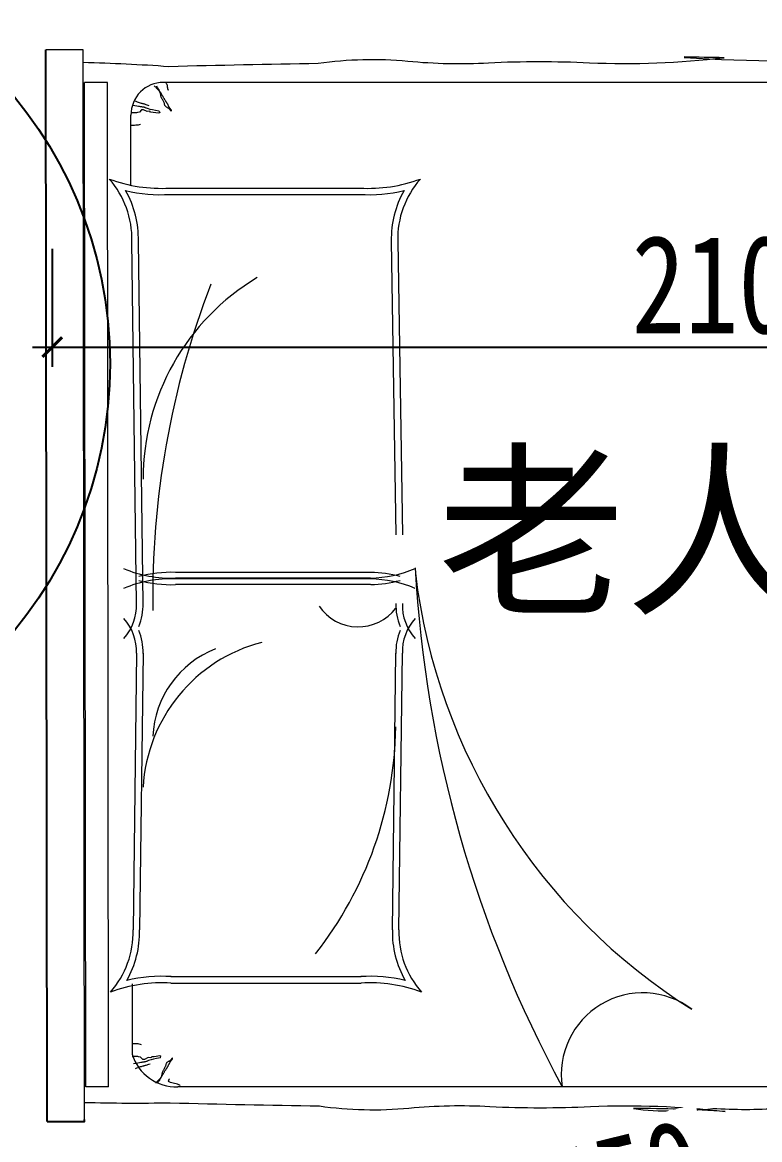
# Model space of a CAD drawing. Header units: millimetres. Extents: x -41640 to 3079702, y -5257903 to 68462.
# Drawn here: x -24659 to -23531, y 48730 to 50439 of the extents above; entities that cross this region are included whole.
import ezdxf

# ---------------------------------------------------------------- set-up
doc = ezdxf.new("R2010")
doc.units = ezdxf.units.MM
doc.header["$LTSCALE"] = 10
doc.layers.get('0').update_dxf_attribs({"color": 255})
doc.layers.get('Defpoints').update_dxf_attribs({"color": 255})
doc.layers.add('FURNITURE', color=2, linetype='Continuous', lineweight=5)
doc.layers.add('WALL', color=255, linetype='Continuous')
doc.styles.add('(图框)宋体', font='', dxfattribs={"width": 0.8})
doc.styles.get("Standard").update_dxf_attribs({"font": ''})
doc.styles.add('邓林', font='simhei.ttf')
doc.styles.get('(图框)宋体').set_extended_font_data('SimSun')
doc.styles.get('Standard').set_extended_font_data('SimSun')
doc.dimstyles.get("Standard").update_dxf_attribs({"dimtxt": 0.18, "dimasz": 0.18, "dimexe": 0.18, "dimexo": 0.0625, "dimgap": 0.09, "dimtad": 0, "dimtih": 1, "dimtoh": 1, "dimdec": 4, "dimzin": 0, "dimdsep": 46, "dimtxsty": 'Standard', "dimcen": 0.09, "dimadec": 0, "dimazin": 0, "dimtfac": 1, "dimtdec": 4, "dimtofl": 0, "dimtmove": 0, "dimatfit": 3, "dimfxl": 1, "dimtolj": 1, "dimtzin": 0, "dimarcsym": 0})

# ---------------------------------------------------------------- blocks, each defined once
blk = doc.blocks.new('_ArchTick')
at = {"color": 0, "linetype": 'ByBlock', "const_width": 0.15}
blk.add_lwpolyline([(-0.5, -0.5), (0.5, 0.5)], dxfattribs=at)
blk = doc.blocks.new('*D564')
at = {"color": 250, "lineweight": -2}
for p, q in [((-28380.4, 49097), (-28380.4, 47127)), ((-28231.1, 49067), (-28410.4, 49067)), ((-28230.4, 47157), (-28410.4, 47157))]:
    blk.add_line(p, q, dxfattribs=at)
at = {"layer": 'Defpoints', "color": 0, "lineweight": 30}
for p in [(-28201.1, 49067), (-28380.4, 47157), (3072889, 47157)]:
    blk.add_point(p, dxfattribs=at)
at = {"color": 250, "lineweight": -2, "xscale": 30, "yscale": 30, "zscale": 30}
for p, rotation in [((-28380.4, 49067), 90), ((-28380.4, 47157), 270)]:
    blk.add_blockref('_ArchTick', p, dxfattribs=dict(at, rotation=rotation))
at = {"color": 45, "insert": (-28475.4, 48112), "char_height": 150, "attachment_point": 5, "rotation": 90, "style": '(图框)宋体', "bg_fill": 3, "box_fill_scale": 1.1, "bg_fill_color": 256, "bg_fill_true_color": 13158600, "bg_fill_transparency": 5547292}
blk.add_mtext('1910', dxfattribs=at)
blk = doc.blocks.new('_Dot')
at = {"color": 0, "linetype": 'ByBlock', "lineweight": -2}
blk.add_line((-0.5, 0), (-1, 0), dxfattribs=at)
at = {"color": 0, "linetype": 'ByBlock', "const_width": 0.5}
blk.add_lwpolyline([(-0.25, 0, 1), (0.25, 0, 1)], format="xyb", close=True, dxfattribs=at)
blk = doc.blocks.new('DOT')
at = {"color": 0, "linetype": 'ByBlock'}
blk.add_line((-0.35, 0), (-1, 0), dxfattribs=at)
at = {"color": 0, "linetype": 'ByBlock', "const_width": 0.35}
blk.add_lwpolyline([(-0.175, 0, 1), (0.175, 0, 1)], format="xyb", close=True, dxfattribs=at)
blk = doc.blocks.new('*D565')
at = {"color": 250, "lineweight": -2}
for p, q in [((-29982.3, 49097), (-29982.3, 47127)), ((-30132.3, 49067), (-29952.3, 49067)), ((-29832.3, 47157), (-30012.3, 47157))]:
    blk.add_line(p, q, dxfattribs=at)
at = {"layer": 'Defpoints', "color": 0, "lineweight": 30}
for p in [(-30241.1, 49067), (-29982.3, 47157), (3070849, 47157)]:
    blk.add_point(p, dxfattribs=at)
at = {"color": 250, "lineweight": -2, "xscale": 30, "yscale": 30, "zscale": 30}
for p, rotation in [((-29982.3, 49067), 90), ((-29982.3, 47157), 270)]:
    blk.add_blockref('_ArchTick', p, dxfattribs=dict(at, rotation=rotation))
at = {"color": 45, "insert": (-30077.3, 48112), "char_height": 150, "attachment_point": 5, "rotation": 90, "style": '(图框)宋体', "bg_fill": 3, "box_fill_scale": 1.1, "bg_fill_color": 256, "bg_fill_true_color": 13158600, "bg_fill_transparency": 15090400}
blk.add_mtext('1910', dxfattribs=at)
blk = doc.blocks.new('*D572')
at = {"color": 250, "lineweight": -2}
for p, q in [((-25860, 47427), (-25860, 48987)), ((-25710, 48957), (-25890, 48957)), ((-25710, 47457), (-25890, 47457))]:
    blk.add_line(p, q, dxfattribs=at)
at = {"layer": 'Defpoints', "color": 0, "lineweight": 30}
for p in [(-25860, 48957), (-25671.3, 48957), (3075418.7, 47457)]:
    blk.add_point(p, dxfattribs=at)
at = {"color": 250, "lineweight": -2, "xscale": 30, "yscale": 30, "zscale": 30}
for p, rotation in [((-25860, 48957), 90), ((-25860, 47457), 270)]:
    blk.add_blockref('_ArchTick', p, dxfattribs=dict(at, rotation=rotation))
at = {"color": 45, "insert": (-25955, 48207), "char_height": 150, "attachment_point": 5, "rotation": 90, "style": '(图框)宋体', "bg_fill": 3, "box_fill_scale": 1.1, "bg_fill_color": 256, "bg_fill_true_color": 13158600, "bg_fill_transparency": 15126992}
blk.add_mtext('1500', dxfattribs=at)
blk = doc.blocks.new('*D459')
at = {"color": 250, "lineweight": -2}
for p, q in [((-24613.5, 50092.3), (-24613.5, 49912.3)), ((-22513.1, 50092.3), (-22513.1, 49912.3)), ((-24643.5, 49942.3), (-22483.1, 49942.3))]:
    blk.add_line(p, q, dxfattribs=at)
at = {"layer": 'Defpoints', "color": 0, "lineweight": 30}
for p in [(-24613.5, 50154), (-22513.1, 50155.4), (-22513.1, 49942.3)]:
    blk.add_point(p, dxfattribs=at)
at = {"color": 250, "lineweight": -2, "xscale": 30, "yscale": 30, "zscale": 30, "rotation": 180}
blk.add_blockref('_ArchTick', (-24613.5, 49942.3), dxfattribs=at)
at = {"color": 250, "lineweight": -2, "xscale": 30, "yscale": 30, "zscale": 30}
blk.add_blockref('_ArchTick', (-22513.1, 49942.3), dxfattribs=at)
at = {"color": 45, "insert": (-23563.3, 50037.3), "char_height": 150, "attachment_point": 5, "style": '(图框)宋体', "bg_fill": 3, "box_fill_scale": 1.1, "bg_fill_color": 256, "bg_fill_true_color": 13158600, "bg_fill_transparency": 14104716}
blk.add_mtext('2100', dxfattribs=at)
blk = doc.blocks.new('*D583')
at = {"color": 250, "lineweight": -2}
for p in [(-23617.4, 48595.5), (-24570.5, 48362.4)]:
    blk.add_line(p, (-24036.3, 48493.1), dxfattribs=at)
at = {"layer": 'Defpoints', "color": 0, "lineweight": 30}
for p in [(-24036.3, 48493.1, 0), (-24570.5, 48362.4, 0)]:
    blk.add_point(p, dxfattribs=at)
at = {"color": 250, "lineweight": -2, "xscale": 30, "yscale": 30, "zscale": 30, "rotation": 13.74144417008609}
blk.add_blockref('_ArchTick', (-24570.5, 48362.4), dxfattribs=at)
at = {"color": 45, "insert": (-23820.3, 48643.7), "char_height": 150, "attachment_point": 5, "rotation": 13.7414, "style": '(图框)宋体', "bg_fill": 3, "box_fill_scale": 1.1, "bg_fill_color": 256, "bg_fill_true_color": 13158600, "bg_fill_transparency": 5548324}
blk.add_mtext('∅550', dxfattribs=at)
at = {"color": 250, "lineweight": -2, "xscale": 30, "yscale": 30, "zscale": 30, "rotation": 193.7414441700861}
blk.add_blockref('_ArchTick', (-24036.3, 48493.1), dxfattribs=at)

msp = doc.modelspace()

# ---------------------------------------------------------------- linework, layer by layer
at = {"color": 45}
for points in [[(-24621.3, 48758.1), (-24623.1, 50397)], [(-24621.3, 48758.1), (-24571.3, 48758.1), (-24564.2, 48758.1), (-24564.2, 48761.3)]]:
    msp.add_lwpolyline(points, dxfattribs=at)
at = {"layer": 'FURNITURE', "color": 45}
for p, q in [((-24565.9, 50397), (-24623.1, 50397)), ((-24565.9, 50397), (-24623.1, 50397)), ((-24564.2, 48761.3), (-24565.9, 50397))]:
    msp.add_line(p, q, dxfattribs=at)
at = {"layer": 'FURNITURE', "color": 8}
for p, q in [((-24562.2, 48811.3), (-24563.9, 50347)), ((-24529.1, 50347), (-24563.9, 50347)), ((-24562.2, 48811.3), (-24563.9, 50347)), ((-24529.1, 50347), (-24563.9, 50347)), ((-24527.4, 48811.3), (-24529.1, 50347)), ((-24527.4, 48811.3), (-24529.1, 50347)), ((-22560.1, 50347), (-24443.1, 50347)), ((-24493.1, 50189.7), (-24493.1, 50297)), ((-24493.1, 50189.7), (-24493.1, 50297)), ((-24433.6, 50185.4), (-24142.6, 50185.4)), ((-24433.6, 50185.4), (-24142.6, 50185.4)), ((-24433.6, 50175.7), (-24142.6, 50175.7)), ((-24433.6, 50175.7), (-24142.6, 50175.7)), ((-24484.3, 49550.1), (-24491.5, 50104.2)), ((-24484.3, 49550.1), (-24491.5, 50104.2)), ((-24474.4, 49550.1), (-24481.6, 50104.2)), ((-24474.4, 49550.1), (-24481.6, 50104.2)), ((-24094.6, 50104.4), (-24087.5, 49655.3)), ((-24094.6, 50104.4), (-24087.5, 49655.3)), ((-24084.7, 50104.4), (-24077.6, 49655.3)), ((-24084.7, 50104.4), (-24077.6, 49655.3)), ((-24126.3, 49597.8), (-24424.9, 49597.8)), ((-24126.3, 49597.8), (-24424.9, 49597.8)), ((-24126.3, 49589), (-24424.9, 49589)), ((-24126.3, 49589), (-24424.9, 49589)), ((-24126.3, 49587.9), (-24424.9, 49587.9)), ((-24126.3, 49587.9), (-24424.9, 49587.9)), ((-24126.3, 49579.1), (-24424.9, 49579.1)), ((-24484.3, 49474.1), (-24489.7, 49051)), ((-24484.3, 49474.1), (-24489.7, 49051)), ((-24474.4, 49474.1), (-24479.8, 49051)), ((-24092.9, 49051), (-24087.5, 49474.1)), ((-24092.9, 49051), (-24087.5, 49474.1)), ((-24083, 49051), (-24077.6, 49474.1)), ((-24083, 49051), (-24077.6, 49474.1)), ((-24491.3, 48968.5), (-24491.3, 48861.3)), ((-24491.3, 48968.5), (-24491.3, 48861.3)), ((-24431.9, 48979.7), (-24140.8, 48979.7)), ((-24431.9, 48969.8), (-24140.8, 48969.8)), ((-24431.9, 48969.8), (-24140.8, 48969.8)), ((-24527.4, 48811.3), (-24562.2, 48811.3)), ((-24527.4, 48811.3), (-24562.2, 48811.3)), ((-22608.3, 48811.3), (-24421.3, 48811.3))]:
    msp.add_line(p, q, dxfattribs=at)
at = {"layer": 'FURNITURE', "color": 45}
for points in [[(-23646.6, 50385, 0.02207), (-23340.9, 50381, -0.107642), (-23261.9, 50386.3, 0.013557), (-22677.8, 50381.7, -0.116259), (-22649.2, 50388.4, 0.225197), (-22608.2, 50395.3, -0.329446), (-22483.4, 50412.3, -0.37589), (-22450.1, 50338, -0.123892), (-22491.5, 50284.7, 0.342539), (-22511.9, 50222.2, -0.276618), (-22514.4, 50155.4, 0.007613), (-22523.6, 49670.3, 0.004943), (-22523, 49732.8, -0.001172), (-22523.2, 49680.6)], [(-24565.9, 50377.8, -0.011144), (-24434.9, 50371.5, -0.00267), (-24206.4, 50376.3, -0.05901), (-24069.3, 50379.6, 0.038458), (-23945.6, 50377, -0.025508), (-23791.4, 50377, 0.039412), (-23585.4, 50384.8, -0.007679), (-23646.6, 50386, -0.007679)], [(-24564.2, 48787.4, 0.011146), (-24433.1, 48786.8, 0.00267), (-24204.6, 48782, 0.05901), (-24067.5, 48778.7, -0.038458), (-23943.8, 48781.2, 0.025508), (-23789.6, 48781.2, -0.039412), (-23583.6, 48773.5, 0.017638), (-23724, 48777.9, 0.063424), (-23602.7, 48778.2, 0.02983), (-23502.1, 48778.2, 0.039677), (-23295.8, 48778.2, 1.099833), (-23298.5, 48782, -0.012723), (-22676, 48776.6, 0.116259), (-22647.4, 48769.9, -0.149595), (-22616.5, 48761.3, -0.149595)]]:
    msp.add_lwpolyline(points, format="xyb", dxfattribs=at)
at = {"layer": 'FURNITURE', "color": 8}
for points in [[(-24440, 50347), (-24439.2, 50345.8), (-24438.5, 50344.8), (-24438, 50343.9), (-24437.7, 50343.2), (-24437.5, 50342.6), (-24437.4, 50342), (-24437.4, 50341.5), (-24437.4, 50341), (-24437.4, 50340.6), (-24437.4, 50340.1), (-24437.4, 50339.7), (-24437.3, 50339.3), (-24437.3, 50338.8), (-24437.2, 50338.4), (-24437.1, 50337.9), (-24437, 50337.5), (-24436.9, 50337), (-24436.7, 50336.6), (-24436.5, 50336.1), (-24436.3, 50335.7), (-24436.1, 50335.4), (-24436, 50335.2), (-24435.9, 50335), (-24435.9, 50334.9)], [(-24440, 50347), (-24439.2, 50345.8), (-24438.5, 50344.8), (-24438, 50343.9), (-24437.7, 50343.2), (-24437.5, 50342.6), (-24437.4, 50342), (-24437.4, 50341.5), (-24437.4, 50341), (-24437.4, 50340.6), (-24437.4, 50340.1), (-24437.4, 50339.7), (-24437.3, 50339.3), (-24437.3, 50338.8), (-24437.2, 50338.4), (-24437.1, 50337.9), (-24437, 50337.5), (-24436.9, 50337), (-24436.7, 50336.6), (-24436.5, 50336.1), (-24436.3, 50335.7), (-24436.1, 50335.4), (-24436, 50335.2), (-24435.9, 50335), (-24435.9, 50334.9)], [(-24454.1, 50341.5), (-24453.2, 50340.3), (-24452.4, 50339.2), (-24451.7, 50338.2), (-24451.2, 50337.4), (-24450.8, 50336.6), (-24450.4, 50336), (-24450.1, 50335.4), (-24449.9, 50334.8), (-24449.6, 50334.3), (-24449.3, 50333.8), (-24449.1, 50333.4), (-24448.8, 50332.9), (-24448.6, 50332.5), (-24448.3, 50332.1), (-24448, 50331.6), (-24447.8, 50331.2), (-24447.5, 50330.8), (-24447.2, 50330.3), (-24446.9, 50329.9), (-24446.6, 50329.4), (-24446.3, 50328.9), (-24446, 50328.3), (-24445.6, 50327.7), (-24445.2, 50327.1), (-24444.9, 50326.5), (-24444.4, 50325.8), (-24444, 50325.1), (-24443.6, 50324.3), (-24443.2, 50323.6), (-24442.7, 50322.9), (-24442.3, 50322.2), (-24441.9, 50321.5), (-24441.5, 50320.8), (-24441.1, 50320.2), (-24440.7, 50319.6), (-24440.3, 50319), (-24439.9, 50318.4), (-24439.6, 50317.9), (-24439.2, 50317.4), (-24438.9, 50316.8), (-24438.6, 50316.3), (-24438.3, 50315.8), (-24437.9, 50315.3), (-24437.6, 50314.7), (-24437.3, 50314.2), (-24437, 50313.6), (-24436.7, 50313.1), (-24436.4, 50312.5), (-24436.2, 50311.9), (-24435.9, 50311.3), (-24435.6, 50310.7), (-24435.3, 50310.2), (-24434.9, 50309.6), (-24434.6, 50309), (-24434.3, 50308.4), (-24433.9, 50307.9), (-24433.6, 50307.4), (-24433.2, 50306.9), (-24432.8, 50306.5), (-24432.5, 50306.1), (-24432.2, 50305.7), (-24431.9, 50305.3), (-24431.6, 50304.9), (-24431.4, 50304.5), (-24431.3, 50304.2), (-24431.2, 50303.9), (-24431.2, 50303.6), (-24431.2, 50303.4), (-24431.2, 50303.2), (-24431.4, 50303.1), (-24431.5, 50303.1), (-24431.7, 50303.3), (-24431.9, 50303.5), (-24432.2, 50303.9), (-24432.5, 50304.3), (-24432.9, 50304.8), (-24433.3, 50305.4), (-24433.7, 50305.9), (-24434.3, 50306.5), (-24434.8, 50307), (-24435.5, 50307.4), (-24436.2, 50307.8), (-24436.9, 50308.2), (-24437.7, 50308.6), (-24438.4, 50309), (-24439.1, 50309.4), (-24439.7, 50309.9), (-24440.2, 50310.4), (-24440.6, 50311), (-24440.9, 50311.7), (-24441.2, 50312.4), (-24441.4, 50313.2), (-24441.6, 50314), (-24441.8, 50314.8), (-24442.1, 50315.6), (-24442.4, 50316.5), (-24442.8, 50317.3), (-24443.2, 50318.1), (-24443.7, 50318.9), (-24444.2, 50319.8), (-24444.7, 50320.6), (-24445.2, 50321.5), (-24445.7, 50322.3), (-24446.1, 50323.2), (-24446.5, 50324.2), (-24446.8, 50325.1), (-24447, 50326.1), (-24447.3, 50327), (-24447.5, 50328), (-24447.6, 50328.8), (-24447.8, 50329.7), (-24448, 50330.4), (-24448.2, 50331.1), (-24448.4, 50331.7), (-24448.6, 50332.3), (-24448.9, 50332.8), (-24449.1, 50333.2), (-24449.4, 50333.6), (-24449.7, 50334), (-24450, 50334.3), (-24450.3, 50334.7), (-24450.6, 50335), (-24450.9, 50335.3), (-24451.3, 50335.6), (-24451.7, 50336), (-24452, 50336.3), (-24452.4, 50336.7), (-24452.8, 50337.1), (-24453.2, 50337.5), (-24453.6, 50338), (-24454, 50338.4), (-24454.5, 50339), (-24455.1, 50339.5), (-24455.7, 50340.1), (-24456.4, 50340.8), (-24457.2, 50341.5)], [(-24454.1, 50341.5), (-24453.2, 50340.3), (-24452.4, 50339.2), (-24451.7, 50338.2), (-24451.2, 50337.4), (-24450.8, 50336.6), (-24450.4, 50336), (-24450.1, 50335.4), (-24449.9, 50334.8), (-24449.6, 50334.3), (-24449.3, 50333.8), (-24449.1, 50333.4), (-24448.8, 50332.9), (-24448.6, 50332.5), (-24448.3, 50332.1), (-24448, 50331.6), (-24447.8, 50331.2), (-24447.5, 50330.8), (-24447.2, 50330.3), (-24446.9, 50329.9), (-24446.6, 50329.4), (-24446.3, 50328.9), (-24446, 50328.3), (-24445.6, 50327.7), (-24445.2, 50327.1), (-24444.9, 50326.5), (-24444.4, 50325.8), (-24444, 50325.1), (-24443.6, 50324.3), (-24443.2, 50323.6), (-24442.7, 50322.9), (-24442.3, 50322.2), (-24441.9, 50321.5), (-24441.5, 50320.8), (-24441.1, 50320.2), (-24440.7, 50319.6), (-24440.3, 50319), (-24439.9, 50318.4), (-24439.6, 50317.9), (-24439.2, 50317.4), (-24438.9, 50316.8), (-24438.6, 50316.3), (-24438.3, 50315.8), (-24437.9, 50315.3), (-24437.6, 50314.7), (-24437.3, 50314.2), (-24437, 50313.6), (-24436.7, 50313.1), (-24436.4, 50312.5), (-24436.2, 50311.9), (-24435.9, 50311.3), (-24435.6, 50310.7), (-24435.3, 50310.2), (-24434.9, 50309.6), (-24434.6, 50309), (-24434.3, 50308.4), (-24433.9, 50307.9), (-24433.6, 50307.4), (-24433.2, 50306.9), (-24432.8, 50306.5), (-24432.5, 50306.1), (-24432.2, 50305.7), (-24431.9, 50305.3), (-24431.6, 50304.9), (-24431.4, 50304.5), (-24431.3, 50304.2), (-24431.2, 50303.9), (-24431.2, 50303.6), (-24431.2, 50303.4), (-24431.2, 50303.2), (-24431.4, 50303.1), (-24431.5, 50303.1), (-24431.7, 50303.3), (-24431.9, 50303.5), (-24432.2, 50303.9), (-24432.5, 50304.3), (-24432.9, 50304.8), (-24433.3, 50305.4), (-24433.7, 50305.9), (-24434.3, 50306.5), (-24434.8, 50307), (-24435.5, 50307.4), (-24436.2, 50307.8), (-24436.9, 50308.2), (-24437.7, 50308.6), (-24438.4, 50309), (-24439.1, 50309.4), (-24439.7, 50309.9), (-24440.2, 50310.4), (-24440.6, 50311), (-24440.9, 50311.7), (-24441.2, 50312.4), (-24441.4, 50313.2), (-24441.6, 50314), (-24441.8, 50314.8), (-24442.1, 50315.6), (-24442.4, 50316.5), (-24442.8, 50317.3), (-24443.2, 50318.1), (-24443.7, 50318.9), (-24444.2, 50319.8), (-24444.7, 50320.6), (-24445.2, 50321.5), (-24445.7, 50322.3), (-24446.1, 50323.2), (-24446.5, 50324.2), (-24446.8, 50325.1), (-24447, 50326.1), (-24447.3, 50327), (-24447.5, 50328), (-24447.6, 50328.8), (-24447.8, 50329.7), (-24448, 50330.4), (-24448.2, 50331.1), (-24448.4, 50331.7), (-24448.6, 50332.3), (-24448.9, 50332.8), (-24449.1, 50333.2), (-24449.4, 50333.6), (-24449.7, 50334), (-24450, 50334.3), (-24450.3, 50334.7), (-24450.6, 50335), (-24450.9, 50335.3), (-24451.3, 50335.6), (-24451.7, 50336), (-24452, 50336.3), (-24452.4, 50336.7), (-24452.8, 50337.1), (-24453.2, 50337.5), (-24453.6, 50338), (-24454, 50338.4), (-24454.5, 50339), (-24455.1, 50339.5), (-24455.7, 50340.1), (-24456.4, 50340.8), (-24457.2, 50341.5)], [(-24487.9, 50319.2), (-24485.6, 50318.2), (-24483.5, 50317.3), (-24481.7, 50316.7), (-24480.2, 50316.2), (-24478.7, 50315.8), (-24477.5, 50315.4), (-24476.3, 50315.2), (-24475.3, 50314.9), (-24474.3, 50314.7), (-24473.3, 50314.4), (-24472.3, 50314.1), (-24471.2, 50313.7), (-24470.1, 50313.3), (-24468.8, 50312.9), (-24467.3, 50312.3), (-24465.6, 50311.6)], [(-24487.9, 50319.2), (-24485.6, 50318.2), (-24483.5, 50317.3), (-24481.7, 50316.7), (-24480.2, 50316.2), (-24478.7, 50315.8), (-24477.5, 50315.4), (-24476.3, 50315.2), (-24475.3, 50314.9), (-24474.3, 50314.7), (-24473.3, 50314.4), (-24472.3, 50314.1), (-24471.2, 50313.7), (-24470.1, 50313.3), (-24468.8, 50312.9), (-24467.3, 50312.3), (-24465.6, 50311.6)], [(-24449.6, 50302.9), (-24449, 50300.7), (-24450.6, 50299.7), (-24450.6, 50299.7), (-24459, 50300.9), (-24462.9, 50301.5), (-24464.1, 50302.9), (-24468.2, 50302.3), (-24473.9, 50305.2), (-24476.7, 50305.2), (-24480, 50301.7), (-24483, 50300.9), (-24484.5, 50300.7), (-24492.9, 50300.7), (-24491.4, 50300.7)], [(-24449.6, 50302.9), (-24449, 50300.7), (-24450.6, 50299.7), (-24450.6, 50299.7), (-24459, 50300.9), (-24462.9, 50301.5), (-24464.1, 50302.9), (-24468.2, 50302.3), (-24473.9, 50305.2), (-24476.7, 50305.2), (-24480, 50301.7), (-24483, 50300.9), (-24484.5, 50300.7), (-24492.9, 50300.7), (-24491.4, 50300.7)], [(-24449.6, 50302.9), (-24455.5, 50304), (-24460.1, 50304.9), (-24463.6, 50305.7), (-24466.1, 50306.4), (-24467.9, 50307), (-24469.1, 50307.4), (-24469.9, 50307.8), (-24470.6, 50308.1), (-24471.1, 50308.4), (-24471.7, 50308.6), (-24472.2, 50308.8), (-24472.8, 50308.9), (-24473.4, 50309), (-24474, 50309.1), (-24474.6, 50309.2), (-24475.3, 50309.3), (-24476.1, 50309.4), (-24477, 50309.5), (-24478.2, 50309.7), (-24479.7, 50309.9), (-24481.6, 50310.3), (-24484, 50310.7), (-24487.1, 50311.2), (-24490.8, 50311.9)], [(-24449.6, 50302.9), (-24455.5, 50304), (-24460.1, 50304.9), (-24463.6, 50305.7), (-24466.1, 50306.4), (-24467.9, 50307), (-24469.1, 50307.4), (-24469.9, 50307.8), (-24470.6, 50308.1), (-24471.1, 50308.4), (-24471.7, 50308.6), (-24472.2, 50308.8), (-24472.8, 50308.9), (-24473.4, 50309), (-24474, 50309.1), (-24474.6, 50309.2), (-24475.3, 50309.3), (-24476.1, 50309.4), (-24477, 50309.5), (-24478.2, 50309.7), (-24479.7, 50309.9), (-24481.6, 50310.3), (-24484, 50310.7), (-24487.1, 50311.2), (-24490.8, 50311.9)], [(-24478.4, 50282.7), (-24480.2, 50282.2), (-24482, 50281.8), (-24483.9, 50281.6), (-24485.7, 50281.4), (-24487.5, 50281.3), (-24489.4, 50281.2), (-24491.2, 50281.2), (-24493.1, 50281.2)], [(-24478.4, 50282.7), (-24480.2, 50282.2), (-24482, 50281.8), (-24483.9, 50281.6), (-24485.7, 50281.4), (-24487.5, 50281.3), (-24489.4, 50281.2), (-24491.2, 50281.2), (-24493.1, 50281.2)], [(-24476.6, 48875.5), (-24478.4, 48876), (-24480.3, 48876.4), (-24482.1, 48876.7), (-24483.9, 48876.9), (-24485.8, 48877), (-24487.6, 48877), (-24489.4, 48877), (-24491.3, 48877.1)], [(-24476.6, 48875.5), (-24478.4, 48876), (-24480.3, 48876.4), (-24482.1, 48876.7), (-24483.9, 48876.9), (-24485.8, 48877), (-24487.6, 48877), (-24489.4, 48877), (-24491.3, 48877.1)], [(-24447.8, 48855.4), (-24447.2, 48857.5), (-24448.8, 48858.5), (-24448.8, 48858.5), (-24457.2, 48857.3), (-24461.2, 48856.8), (-24462.3, 48855.4), (-24466.5, 48856), (-24472.1, 48853), (-24474.9, 48853), (-24478.2, 48856.6), (-24481.2, 48857.3), (-24482.7, 48857.5), (-24491.1, 48857.6), (-24489.6, 48857.6)], [(-24447.8, 48855.4), (-24447.2, 48857.5), (-24448.8, 48858.5), (-24448.8, 48858.5), (-24457.2, 48857.3), (-24461.2, 48856.8), (-24462.3, 48855.4), (-24466.5, 48856), (-24472.1, 48853), (-24474.9, 48853), (-24478.2, 48856.6), (-24481.2, 48857.3), (-24482.7, 48857.5), (-24491.1, 48857.6), (-24489.6, 48857.6)], [(-24447.8, 48855.4), (-24453.7, 48854.3), (-24458.3, 48853.3), (-24461.8, 48852.5), (-24464.3, 48851.9), (-24466.1, 48851.3), (-24467.3, 48850.8), (-24468.2, 48850.4), (-24468.8, 48850.1), (-24469.3, 48849.9), (-24469.9, 48849.7), (-24470.5, 48849.5), (-24471, 48849.4), (-24471.6, 48849.3), (-24472.2, 48849.2), (-24472.9, 48849.1), (-24473.5, 48849), (-24474.3, 48848.9), (-24475.2, 48848.7), (-24476.4, 48848.6), (-24477.9, 48848.3), (-24479.8, 48848), (-24482.2, 48847.6), (-24485.3, 48847.1), (-24489, 48846.4)], [(-24447.8, 48855.4), (-24453.7, 48854.3), (-24458.3, 48853.3), (-24461.8, 48852.5), (-24464.3, 48851.9), (-24466.1, 48851.3), (-24467.3, 48850.8), (-24468.2, 48850.4), (-24468.8, 48850.1), (-24469.3, 48849.9), (-24469.9, 48849.7), (-24470.5, 48849.5), (-24471, 48849.4), (-24471.6, 48849.3), (-24472.2, 48849.2), (-24472.9, 48849.1), (-24473.5, 48849), (-24474.3, 48848.9), (-24475.2, 48848.7), (-24476.4, 48848.6), (-24477.9, 48848.3), (-24479.8, 48848), (-24482.2, 48847.6), (-24485.3, 48847.1), (-24489, 48846.4)], [(-24486.1, 48839.1), (-24483.8, 48840.1), (-24481.8, 48840.9), (-24480, 48841.6), (-24478.4, 48842.1), (-24477, 48842.5), (-24475.7, 48842.8), (-24474.5, 48843.1), (-24473.5, 48843.3), (-24472.5, 48843.6), (-24471.5, 48843.9), (-24470.5, 48844.2), (-24469.5, 48844.5), (-24468.3, 48844.9), (-24467, 48845.4), (-24465.5, 48846), (-24463.8, 48846.6)], [(-24486.1, 48839.1), (-24483.8, 48840.1), (-24481.8, 48840.9), (-24480, 48841.6), (-24478.4, 48842.1), (-24477, 48842.5), (-24475.7, 48842.8), (-24474.5, 48843.1), (-24473.5, 48843.3), (-24472.5, 48843.6), (-24471.5, 48843.9), (-24470.5, 48844.2), (-24469.5, 48844.5), (-24468.3, 48844.9), (-24467, 48845.4), (-24465.5, 48846), (-24463.8, 48846.6)], [(-24452.3, 48816.8), (-24451.4, 48818), (-24450.6, 48819.1), (-24450, 48820.1), (-24449.4, 48820.9), (-24449, 48821.6), (-24448.7, 48822.3), (-24448.3, 48822.9), (-24448.1, 48823.5), (-24447.8, 48824), (-24447.5, 48824.4), (-24447.3, 48824.9), (-24447, 48825.4), (-24446.8, 48825.8), (-24446.5, 48826.2), (-24446.2, 48826.6), (-24446, 48827), (-24445.7, 48827.5), (-24445.4, 48827.9), (-24445.1, 48828.4), (-24444.8, 48828.9), (-24444.5, 48829.4), (-24444.2, 48829.9), (-24443.8, 48830.5), (-24443.5, 48831.1), (-24443.1, 48831.8), (-24442.7, 48832.5), (-24442.2, 48833.2), (-24441.8, 48833.9), (-24441.4, 48834.7), (-24440.9, 48835.4), (-24440.5, 48836.1), (-24440.1, 48836.8), (-24439.7, 48837.4), (-24439.3, 48838.1), (-24438.9, 48838.7), (-24438.5, 48839.3), (-24438.2, 48839.8), (-24437.8, 48840.4), (-24437.5, 48840.9), (-24437.1, 48841.4), (-24436.8, 48842), (-24436.5, 48842.5), (-24436.2, 48843), (-24435.9, 48843.5), (-24435.6, 48844.1), (-24435.3, 48844.6), (-24435, 48845.2), (-24434.7, 48845.7), (-24434.4, 48846.3), (-24434.1, 48846.9), (-24433.8, 48847.5), (-24433.5, 48848.1), (-24433.2, 48848.7), (-24432.8, 48849.3), (-24432.5, 48849.8), (-24432.1, 48850.3), (-24431.8, 48850.8), (-24431.4, 48851.3), (-24431.1, 48851.8), (-24430.7, 48852.2), (-24430.4, 48852.6), (-24430.1, 48853), (-24429.8, 48853.4), (-24429.6, 48853.7), (-24429.5, 48854.1), (-24429.4, 48854.4), (-24429.4, 48854.7), (-24429.4, 48854.9), (-24429.5, 48855.1), (-24429.6, 48855.1), (-24429.7, 48855.1), (-24429.9, 48855), (-24430.1, 48854.7), (-24430.4, 48854.4), (-24430.7, 48853.9), (-24431.1, 48853.4), (-24431.5, 48852.9), (-24431.9, 48852.3), (-24432.5, 48851.8), (-24433.1, 48851.3), (-24433.7, 48850.8), (-24434.4, 48850.4), (-24435.2, 48850), (-24435.9, 48849.7), (-24436.6, 48849.3), (-24437.3, 48848.9), (-24437.9, 48848.4), (-24438.4, 48847.9), (-24438.8, 48847.3), (-24439.1, 48846.6), (-24439.4, 48845.9), (-24439.6, 48845.1), (-24439.8, 48844.3), (-24440.1, 48843.5), (-24440.3, 48842.6), (-24440.6, 48841.8), (-24441, 48841), (-24441.4, 48840.1), (-24441.9, 48839.3), (-24442.4, 48838.5), (-24442.9, 48837.7), (-24443.4, 48836.8), (-24443.9, 48835.9), (-24444.3, 48835), (-24444.7, 48834.1), (-24445, 48833.1), (-24445.3, 48832.2), (-24445.5, 48831.2), (-24445.7, 48830.3), (-24445.9, 48829.4), (-24446, 48828.6), (-24446.2, 48827.8), (-24446.4, 48827.2), (-24446.6, 48826.5), (-24446.8, 48826), (-24447.1, 48825.5), (-24447.3, 48825.1), (-24447.6, 48824.7), (-24447.9, 48824.3), (-24448.2, 48823.9), (-24448.5, 48823.6), (-24448.8, 48823.3), (-24449.2, 48822.9), (-24449.5, 48822.6), (-24449.9, 48822.3), (-24450.2, 48821.9), (-24450.6, 48821.6), (-24451, 48821.2), (-24451.4, 48820.7), (-24451.8, 48820.3), (-24452.2, 48819.8), (-24452.7, 48819.3), (-24453.3, 48818.7), (-24453.9, 48818.1), (-24454.6, 48817.5), (-24455.5, 48816.8)], [(-24452.3, 48816.8), (-24451.4, 48818), (-24450.6, 48819.1), (-24450, 48820.1), (-24449.4, 48820.9), (-24449, 48821.6), (-24448.7, 48822.3), (-24448.3, 48822.9), (-24448.1, 48823.5), (-24447.8, 48824), (-24447.5, 48824.4), (-24447.3, 48824.9), (-24447, 48825.4), (-24446.8, 48825.8), (-24446.5, 48826.2), (-24446.2, 48826.6), (-24446, 48827), (-24445.7, 48827.5), (-24445.4, 48827.9), (-24445.1, 48828.4), (-24444.8, 48828.9), (-24444.5, 48829.4), (-24444.2, 48829.9), (-24443.8, 48830.5), (-24443.5, 48831.1), (-24443.1, 48831.8), (-24442.7, 48832.5), (-24442.2, 48833.2), (-24441.8, 48833.9), (-24441.4, 48834.7), (-24440.9, 48835.4), (-24440.5, 48836.1), (-24440.1, 48836.8), (-24439.7, 48837.4), (-24439.3, 48838.1), (-24438.9, 48838.7), (-24438.5, 48839.3), (-24438.2, 48839.8), (-24437.8, 48840.4), (-24437.5, 48840.9), (-24437.1, 48841.4), (-24436.8, 48842), (-24436.5, 48842.5), (-24436.2, 48843), (-24435.9, 48843.5), (-24435.6, 48844.1), (-24435.3, 48844.6), (-24435, 48845.2), (-24434.7, 48845.7), (-24434.4, 48846.3), (-24434.1, 48846.9), (-24433.8, 48847.5), (-24433.5, 48848.1), (-24433.2, 48848.7), (-24432.8, 48849.3), (-24432.5, 48849.8), (-24432.1, 48850.3), (-24431.8, 48850.8), (-24431.4, 48851.3), (-24431.1, 48851.8), (-24430.7, 48852.2), (-24430.4, 48852.6), (-24430.1, 48853), (-24429.8, 48853.4), (-24429.6, 48853.7), (-24429.5, 48854.1), (-24429.4, 48854.4), (-24429.4, 48854.7), (-24429.4, 48854.9), (-24429.5, 48855.1), (-24429.6, 48855.1), (-24429.7, 48855.1), (-24429.9, 48855), (-24430.1, 48854.7), (-24430.4, 48854.4), (-24430.7, 48853.9), (-24431.1, 48853.4), (-24431.5, 48852.9), (-24431.9, 48852.3), (-24432.5, 48851.8), (-24433.1, 48851.3), (-24433.7, 48850.8), (-24434.4, 48850.4), (-24435.2, 48850), (-24435.9, 48849.7), (-24436.6, 48849.3), (-24437.3, 48848.9), (-24437.9, 48848.4), (-24438.4, 48847.9), (-24438.8, 48847.3), (-24439.1, 48846.6), (-24439.4, 48845.9), (-24439.6, 48845.1), (-24439.8, 48844.3), (-24440.1, 48843.5), (-24440.3, 48842.6), (-24440.6, 48841.8), (-24441, 48841), (-24441.4, 48840.1), (-24441.9, 48839.3), (-24442.4, 48838.5), (-24442.9, 48837.7), (-24443.4, 48836.8), (-24443.9, 48835.9), (-24444.3, 48835), (-24444.7, 48834.1), (-24445, 48833.1), (-24445.3, 48832.2), (-24445.5, 48831.2), (-24445.7, 48830.3), (-24445.9, 48829.4), (-24446, 48828.6), (-24446.2, 48827.8), (-24446.4, 48827.2), (-24446.6, 48826.5), (-24446.8, 48826), (-24447.1, 48825.5), (-24447.3, 48825.1), (-24447.6, 48824.7), (-24447.9, 48824.3), (-24448.2, 48823.9), (-24448.5, 48823.6), (-24448.8, 48823.3), (-24449.2, 48822.9), (-24449.5, 48822.6), (-24449.9, 48822.3), (-24450.2, 48821.9), (-24450.6, 48821.6), (-24451, 48821.2), (-24451.4, 48820.7), (-24451.8, 48820.3), (-24452.2, 48819.8), (-24452.7, 48819.3), (-24453.3, 48818.7), (-24453.9, 48818.1), (-24454.6, 48817.5), (-24455.5, 48816.8)], [(-24418.2, 48811.3), (-24417.8, 48812.5), (-24418.4, 48813.5), (-24419.7, 48814.3), (-24421.6, 48815.1), (-24423.8, 48815.7), (-24426.2, 48816.3), (-24428.5, 48816.8), (-24430.6, 48817.2), (-24432.3, 48817.7), (-24433.5, 48818.1), (-24434.4, 48818.6), (-24434.9, 48819), (-24435.2, 48819.4), (-24435.4, 48819.9), (-24435.3, 48820.3), (-24435.2, 48820.8), (-24435.1, 48821.2), (-24434.9, 48821.7), (-24434.7, 48822.1), (-24434.5, 48822.5), (-24434.4, 48822.8), (-24434.2, 48823.1), (-24434.1, 48823.3), (-24434.1, 48823.3)], [(-24418.2, 48811.3), (-24417.8, 48812.5), (-24418.4, 48813.5), (-24419.7, 48814.3), (-24421.6, 48815.1), (-24423.8, 48815.7), (-24426.2, 48816.3), (-24428.5, 48816.8), (-24430.6, 48817.2), (-24432.3, 48817.7), (-24433.5, 48818.1), (-24434.4, 48818.6), (-24434.9, 48819), (-24435.2, 48819.4), (-24435.4, 48819.9), (-24435.3, 48820.3), (-24435.2, 48820.8), (-24435.1, 48821.2), (-24434.9, 48821.7), (-24434.7, 48822.1), (-24434.5, 48822.5), (-24434.4, 48822.8), (-24434.2, 48823.1), (-24434.1, 48823.3), (-24434.1, 48823.3)]]:
    msp.add_lwpolyline(points, dxfattribs=at)
for centre, radius, start, end in [((-24443.1, 50297), 50, 90, 180), ((-24443.1, 50297), 50, 90, 180), ((-24447.3, 50410.2), 225.2, 249.515, 273.4755), ((-24629, 50108), 137.5, 358.4473, 41.5839), ((-24447.3, 50410.2), 225.2, 249.515, 273.4755), ((-24629, 50108), 137.5, 358.4473, 41.5839), ((-24128.9, 50410.2), 225.2, 266.5245, 290.485), ((-24128.9, 50410.2), 225.2, 266.5245, 290.485), ((-23947.2, 50108), 137.5, 138.4161, 181.5527), ((-23947.2, 50108), 137.5, 138.4161, 181.5527), ((-24447.3, 50410.4), 235.1, 256.7699, 273.4755), ((-24629, 50108.2), 147.4, 358.4473, 29.8513), ((-24128.9, 50410.4), 235.1, 266.5245, 283.2301), ((-24128.9, 50410.4), 235.1, 266.5245, 283.2301), ((-23947.2, 50108.2), 147.4, 150.1487, 181.5527), ((-23947.2, 50108.2), 147.4, 150.1487, 181.5527), ((-24115.6, 49740.5), 358.9, 120.9083, 180.0304), ((-24115.6, 49740.5), 358.9, 120.9083, 180.0304), ((-23129.6, 49560.5), 1330, 158.9487, 180.9119), ((-23129.6, 49560.5), 1330, 158.9487, 180.9119), ((-24430.5, 49780.5), 191.6, 247.3977, 271.6077), ((-24430.5, 49780.5), 191.6, 247.3977, 271.6077), ((-24430.5, 49396.4), 201.5, 88.3923, 104.5516), ((-24430.5, 49396.4), 201.5, 88.3923, 104.5516), ((-24131.7, 49780.5), 191.6, 271.6077, 292.6023), ((-24131.7, 49780.5), 191.6, 271.6077, 292.6023), ((-24131.7, 49396.4), 201.5, 75.4484, 88.3923), ((-24131.7, 49396.4), 201.5, 75.4484, 88.3923), ((-22184.7, 49707.5), 1876.1, 183.1333, 208.5345), ((-22184.7, 49707.5), 1876.1, 183.1333, 208.5345), ((-23146.7, 49707), 917.7, 186.917, 237.8762), ((-23146.7, 49707), 917.7, 186.917, 237.8762), ((-24430.5, 49396.4), 191.6, 88.3923, 112.6023), ((-24430.5, 49396.4), 191.6, 88.3923, 112.6023), ((-24430.5, 49780.5), 201.5, 255.4484, 271.6077), ((-24131.7, 49396.4), 191.6, 67.3977, 88.3923), ((-24131.7, 49396.4), 191.6, 67.3977, 88.3923), ((-24131.7, 49780.5), 201.5, 271.6077, 284.5516), ((-24131.7, 49780.5), 201.5, 271.6077, 284.5516), ((-24560.1, 49547.7), 75.8, 317.8595, 1.8012), ((-24560.1, 49547.7), 75.8, 317.8595, 1.8012), ((-24560.1, 49547.7), 85.7, 337.5713, 1.8012), ((-24560.1, 49547.7), 85.7, 337.5713, 1.8012), ((-24145.1, 49586.9), 72.4, 214.2885, 322.7468), ((-24145.1, 49586.9), 72.4, 214.2885, 322.7468), ((-24001.9, 49547.7), 85.7, 178.1988, 202.4287), ((-24001.9, 49547.7), 85.7, 178.1988, 202.4287), ((-24001.9, 49547.7), 75.8, 178.1988, 222.1405), ((-24001.9, 49547.7), 75.8, 178.1988, 222.1405), ((-24560.1, 49476.4), 75.8, 358.1988, 42.1405), ((-24560.1, 49476.4), 75.8, 358.1988, 42.1405), ((-24001.9, 49476.4), 75.8, 137.8595, 181.8012), ((-24001.9, 49476.4), 75.8, 137.8595, 181.8012), ((-24560.1, 49476.4), 85.7, 358.1988, 22.4287), ((-24560.1, 49476.4), 85.7, 358.1988, 22.4287), ((-24001.9, 49476.4), 85.7, 157.5713, 181.8012), ((-24001.9, 49476.4), 85.7, 157.5713, 181.8012), ((-24231.7, 49255.5), 243.1, 104.5403, 176.774), ((-24231.7, 49255.5), 243.1, 104.5403, 176.774), ((-24308.9, 49340.3), 150.7, 111.3426, 177.3914), ((-24308.9, 49340.3), 150.7, 111.3426, 177.3914), ((-24665.1, 49370.7), 577.6, 321.9396, 359.0763), ((-24665.1, 49370.7), 577.6, 321.9396, 359.0763), ((-24627.2, 49047.3), 137.5, 318.4161, 1.5527), ((-24627.2, 49047.3), 137.5, 318.4161, 1.5527), ((-24627.2, 49047.3), 147.4, 330.1487, 1.5527), ((-24627.2, 49047.3), 147.4, 330.1487, 1.5527), ((-23945.5, 49047.3), 147.4, 178.4473, 209.8513), ((-23945.5, 49047.3), 147.4, 178.4473, 209.8513), ((-23945.5, 49047.3), 137.5, 178.4473, 221.5839), ((-23945.5, 49047.3), 137.5, 178.4473, 221.5839), ((-24445.5, 48745.1), 235.1, 86.5245, 103.2301), ((-24127.1, 48745.1), 235.1, 76.7699, 93.4755), ((-24445.5, 48745.1), 225.2, 86.5245, 110.485), ((-24445.5, 48745.1), 225.2, 86.5245, 110.485), ((-24127.1, 48745.1), 225.2, 69.515, 93.4755), ((-24127.1, 48745.1), 225.2, 69.515, 93.4755), ((-23709.7, 48830.2), 124.7, 53.0265, 188.714), ((-23709.7, 48830.2), 124.7, 53.0265, 188.714), ((-24423.8, 48881.7), 70.5, 196.8568, 272.0678), ((-24423.8, 48881.7), 70.5, 196.8568, 272.0678)]:
    msp.add_arc(centre, radius, start, end, dxfattribs=at)

# ---------------------------------------------------------------- texts
at = {"layer": 'WALL', "color": 45, "linetype": 'ByBlock', "insert": (-24024.1, 49766.1, 0), "char_height": 211.2, "width": 1868.847, "attachment_point": 1, "style": '邓林'}
msp.add_mtext('老人房', dxfattribs=at)

# ---------------------------------------------------------------- next in the draw order: dimensions: what is measured, and where the dimension line sits
at = {"color": 250}
dim = msp.add_linear_dim(base=(-22513.1, 49942.3), p1=(-24613.5, 50154), p2=(-22513.1, 50155.4), dimstyle='Standard', override={"dimtxt": 150, "dimasz": 30, "dimexe": 30, "dimexo": 30, "dimgap": 20, "dimtad": 1, "dimtih": 0, "dimtoh": 0, "dimdec": 0, "dimzin": 8, "dimdsep": 44, "dimtxsty": '(图框)宋体', "dimblk": 'ArchTick', "dimcen": 0.6, "dimdle": 30, "dimclrd": 250, "dimclre": 250, "dimclrt": 45, "dimtdec": 0, "dimtofl": 1, "dimtmove": 1, "dimldrblk": 'DOT', "dimfxl": 150, "dimfxlon": 1, "dimtfill": 1, "dimtolj": 0, "dimtzin": 8, "dimarcsym": 1}, dxfattribs=at)
dim.commit()
dim.dimension.update_dxf_attribs({"geometry": '*D459', "text_midpoint": (-23563.3, 50037.3)})
dim = msp.add_linear_dim(base=(-28380.4, 47157), p1=(-28201.1, 49067), p2=(3072889, 47157), angle=90, dimstyle='Standard', override={"dimtxt": 150, "dimasz": 30, "dimexe": 30, "dimexo": 30, "dimgap": 20, "dimtad": 1, "dimtih": 0, "dimtoh": 0, "dimdec": 0, "dimzin": 8, "dimdsep": 44, "dimtxsty": '(图框)宋体', "dimblk": 'ArchTick', "dimcen": 0.6, "dimdle": 30, "dimclrd": 250, "dimclre": 250, "dimclrt": 45, "dimtdec": 0, "dimtofl": 1, "dimtmove": 1, "dimldrblk": 'DOT', "dimfxl": 150, "dimfxlon": 1, "dimtfill": 1, "dimtolj": 0, "dimtzin": 8, "dimarcsym": 1}, dxfattribs=at)
dim.commit()
dim.dimension.update_dxf_attribs({"geometry": '*D564', "text_midpoint": (-28475.4, 48112)})

# ---------------------------------------------------------------- next in the draw order: linework, layer by layer
at = {"color": 7, "ltscale": 0.5}
msp.add_circle((-25166.2, 49916.9, 0), 641.2, dxfattribs=at)

# ---------------------------------------------------------------- next in the draw order: dimensions: what is measured, and where the dimension line sits
at = {"color": 250}
dim = msp.add_linear_dim(base=(-29982.3, 47157), p1=(-30241.1, 49067), p2=(3070849, 47157), angle=90, dimstyle='Standard', override={"dimtxt": 150, "dimasz": 30, "dimexe": 30, "dimexo": 30, "dimgap": 20, "dimtad": 1, "dimtih": 0, "dimtoh": 0, "dimdec": 0, "dimzin": 8, "dimdsep": 44, "dimtxsty": '(图框)宋体', "dimblk": 'ArchTick', "dimcen": 0.6, "dimdle": 30, "dimclrd": 250, "dimclre": 250, "dimclrt": 45, "dimtdec": 0, "dimtofl": 1, "dimtmove": 1, "dimldrblk": 'DOT', "dimfxl": 150, "dimfxlon": 1, "dimtfill": 1, "dimtolj": 0, "dimtzin": 8, "dimarcsym": 1}, dxfattribs=at)
dim.commit()
dim.dimension.update_dxf_attribs({"geometry": '*D565', "text_midpoint": (-30077.3, 48112)})

# ---------------------------------------------------------------- next in the draw order: dimensions: what is measured, and where the dimension line sits
dim = msp.add_linear_dim(base=(-25860, 48957), p1=(3075418.7, 47457), p2=(-25671.3, 48957), angle=90, dimstyle='Standard', override={"dimtxt": 150, "dimasz": 30, "dimexe": 30, "dimexo": 30, "dimgap": 20, "dimtad": 1, "dimtih": 0, "dimtoh": 0, "dimdec": 0, "dimzin": 8, "dimdsep": 44, "dimtxsty": '(图框)宋体', "dimblk": 'ArchTick', "dimcen": 0.6, "dimdle": 30, "dimclrd": 250, "dimclre": 250, "dimclrt": 45, "dimtdec": 0, "dimtofl": 1, "dimtmove": 1, "dimldrblk": 'DOT', "dimfxl": 150, "dimfxlon": 1, "dimtfill": 1, "dimtolj": 0, "dimtzin": 8, "dimarcsym": 1}, dxfattribs=at)
dim.commit()
dim.dimension.update_dxf_attribs({"geometry": '*D572', "text_midpoint": (-25955, 48207)})

# ---------------------------------------------------------------- next in the draw order: dimensions: what is measured, and where the dimension line sits
dim = msp.add_diameter_dim_2p(p1=(-24570.5, 48362.4, 0), p2=(-24036.3, 48493.1, 0), dimstyle='Standard', override={"dimtxt": 150, "dimasz": 30, "dimexe": 30, "dimexo": 30, "dimgap": 20, "dimtad": 1, "dimtih": 0, "dimtoh": 0, "dimdec": 0, "dimzin": 8, "dimdsep": 44, "dimtxsty": '(图框)宋体', "dimblk": 'ArchTick', "dimcen": 0.6, "dimdle": 30, "dimclrd": 250, "dimclre": 250, "dimclrt": 45, "dimtdec": 0, "dimtofl": 1, "dimtmove": 1, "dimldrblk": 'DOT', "dimfxl": 150, "dimfxlon": 1, "dimtfill": 1, "dimtolj": 0, "dimtzin": 8, "dimarcsym": 1}, dxfattribs=at)
dim.commit()
dim.dimension.update_dxf_attribs({"geometry": '*D583', "text_midpoint": (-23820.3, 48643.7)})

doc.saveas('drawing.dxf')
